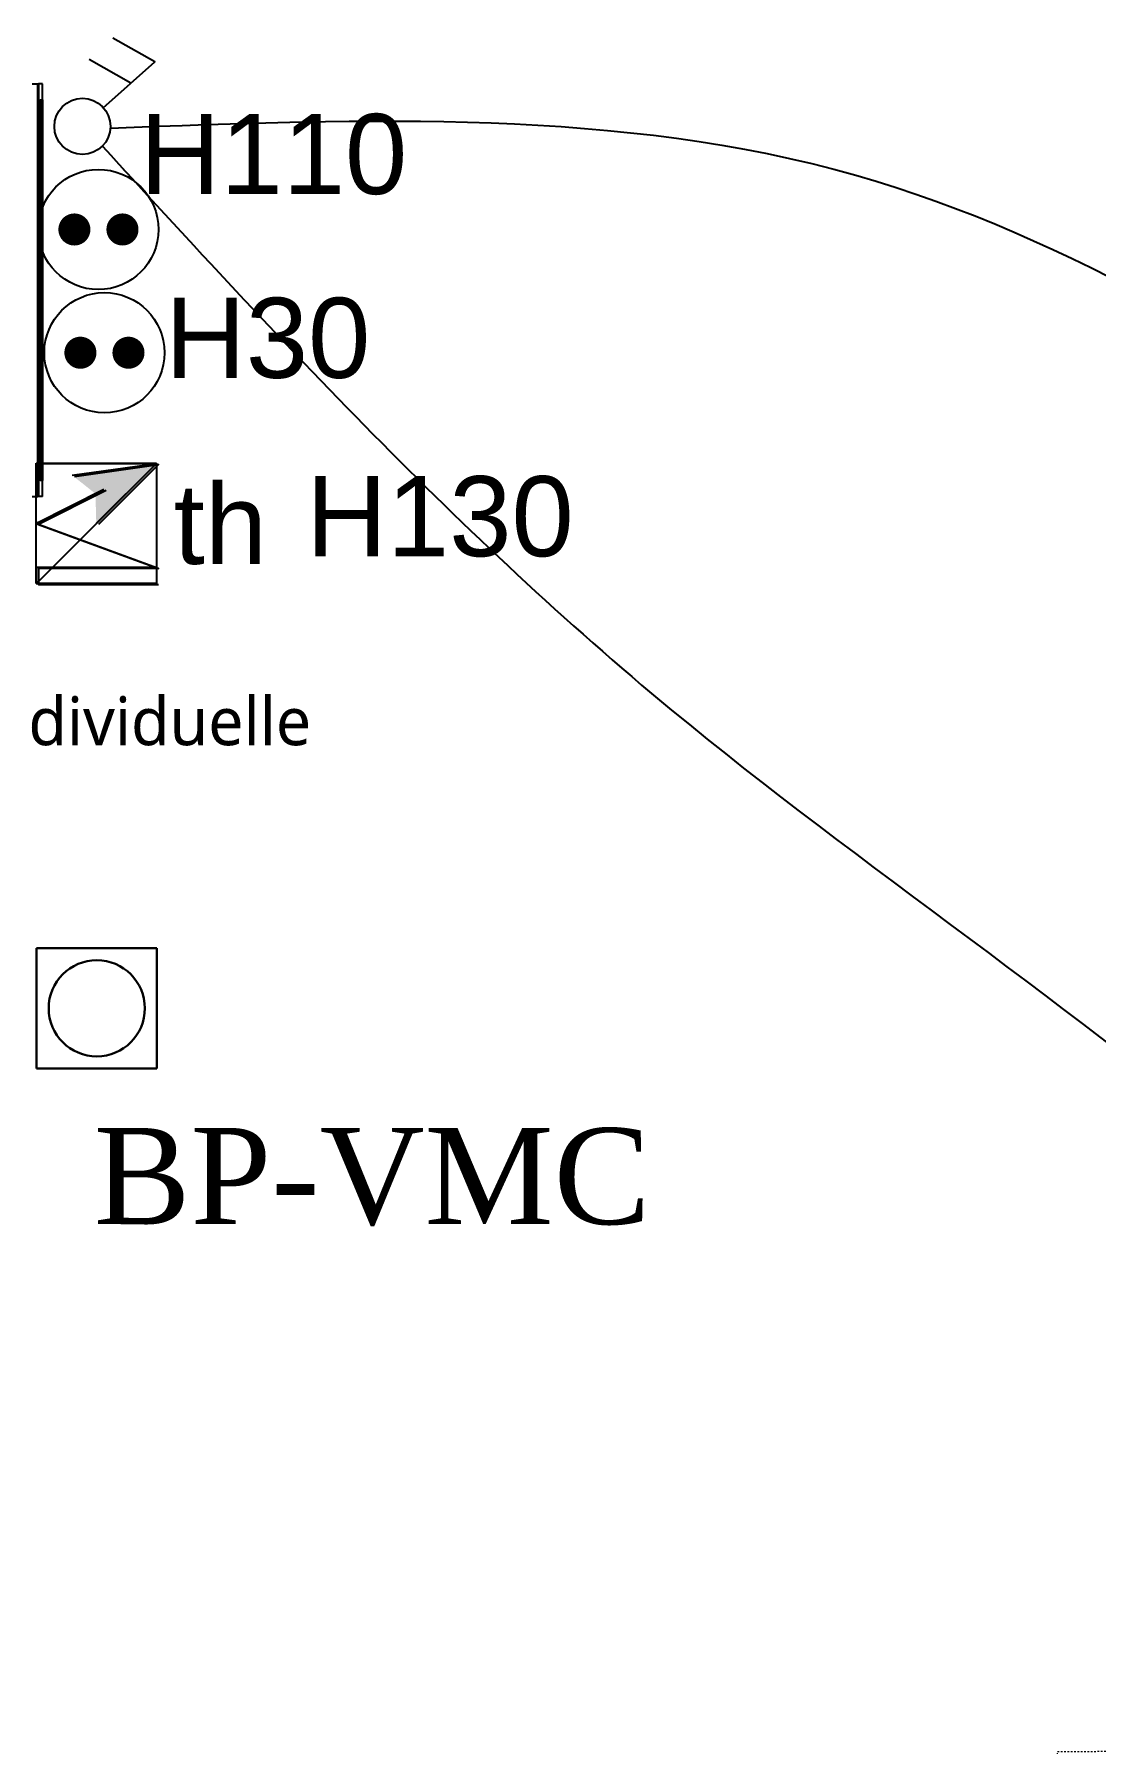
# Model space of a CAD drawing. Header units: millimetres. Extents: x 522027 to 600964, y -380282 to -298602.
# Drawn here: x 588175 to 589500, y -342659 to -340525 of the extents above; entities that cross this region are included whole.
import ezdxf

# ---------------------------------------------------------------- set-up
doc = ezdxf.new("R2010")
doc.units = ezdxf.units.MM
doc.set_wipeout_variables(frame=1)
doc.linetypes.add('Style de ligne -1', pattern=[0.41664, 0.20828, -0.20836])
doc.layers.add('prlm-CHAUFF', color=4, linetype='Continuous')
doc.layers.add('prlm-ELEC-CFA', color=1, linetype='Continuous')
doc.layers.add('prlm-ELEC-CFO', color=1, linetype='Continuous', lineweight=25)
doc.styles.add('Arial', font='arial.ttf')
doc.styles.add('prlm-chauff', font='trebucbi.ttf', dxfattribs={"height": 18})
doc.styles.add('prlm-vmc', font='pala.ttf', dxfattribs={"height": 14})

# ---------------------------------------------------------------- blocks, each defined once
blk = doc.blocks.new('Groupe-36-1')
at = {"color": 7, "linetype": 'Style de ligne -1', "lineweight": 13}
for p, q in [((17339.23, -46139.18), (17368.05, -46133.7)), ((17368.05, -46133.7), (17368.37, -46133.64)), ((17339.84, -46144.15), (17369.31, -46138.55)), ((17340.77, -46149.06), (17370.24, -46143.46)), ((17341.71, -46153.97), (17371.17, -46148.36)), ((17342.64, -46158.88), (17372.11, -46153.27)), ((17343.57, -46163.78), (17373.04, -46158.18)), ((17344.83, -46168.63), (17373.65, -46163.15)), ((17373.65, -46163.15), (17373.97, -46163.09))]:
    blk.add_line(p, q, dxfattribs=at)
at = {"color": 7, "linetype": 'Style de ligne -1', "lineweight": 13, "flags": 128}
blk.add_lwpolyline([(17369.3, -46169.06), (17370.25, -46168.77), (17371.13, -46168.26), (17371.91, -46167.55), (17372.58, -46166.66), (17373.09, -46165.62), (17373.45, -46164.46), (17373.65, -46163.22), (17373.66, -46161.93), (17373.51, -46160.63), (17368.84, -46136.1), (17368.51, -46134.84), (17368.03, -46133.64), (17367.38, -46132.56), (17366.62, -46131.61), (17365.76, -46130.83), (17364.82, -46130.25), (17363.83, -46129.88), (17362.83, -46129.72), (17361.83, -46129.8), (17343.58, -46133.27), (17342.63, -46133.56), (17341.75, -46134.08), (17340.97, -46134.78), (17340.31, -46135.67), (17339.79, -46136.72), (17339.43, -46137.87), (17339.23, -46139.11), (17339.22, -46140.41), (17339.38, -46141.7), (17344.04, -46166.24), (17344.37, -46167.5), (17344.85, -46168.7), (17345.5, -46169.77), (17346.26, -46170.72), (17347.12, -46171.5), (17348.06, -46172.08), (17349.05, -46172.45), (17350.06, -46172.61), (17351.05, -46172.53), (17369.3, -46169.06)], close=True, dxfattribs=at)
blk = doc.blocks.new('Groupe-37-1')
at = {"color": 7, "linetype": 'Style de ligne -1', "lineweight": 13, "flags": 128}
for points in [[(17457.8, -46162.4), (17339.92, -46184.87), (17328.69, -46125.93), (17446.57, -46103.46)], [(17443.26, -46155), (17444.18, -46154.72), (17445.04, -46154.25), (17445.8, -46153.61), (17446.45, -46152.8), (17446.96, -46151.87), (17447.32, -46150.84), (17447.52, -46149.72), (17447.56, -46148.58), (17447.42, -46147.42), (17442.45, -46121.25), (17442.15, -46120.13), (17441.7, -46119.08), (17441.1, -46118.11), (17440.38, -46117.28), (17439.57, -46116.61), (17438.67, -46116.09), (17437.72, -46115.78), (17436.76, -46115.65), (17435.8, -46115.74), (17414.2, -46119.84), (17414.2, -46119.84), (17413.27, -46120.12), (17412.42, -46120.59), (17411.65, -46121.23), (17411.01, -46122.04), (17410.5, -46122.97), (17410.13, -46124), (17409.93, -46125.12), (17409.9, -46126.26), (17410.04, -46127.42), (17415.01, -46153.59), (17415.01, -46153.59), (17415.31, -46154.71), (17415.76, -46155.76), (17416.35, -46156.73), (17417.08, -46157.56), (17417.89, -46158.23), (17418.79, -46158.75), (17419.74, -46159.06), (17420.7, -46159.19), (17421.66, -46159.1), (17443.26, -46155)], [(17399.95, -46163.23), (17401.07, -46162.92), (17402.12, -46162.41), (17403.07, -46161.74), (17403.88, -46160.9), (17404.53, -46159.94), (17405.01, -46158.88), (17405.29, -46157.75), (17405.38, -46156.6), (17405.26, -46155.44), (17400.28, -46129.27), (17399.97, -46128.15), (17399.47, -46127.11), (17398.79, -46126.16), (17397.95, -46125.35), (17396.99, -46124.7), (17395.93, -46124.22), (17394.8, -46123.94), (17393.65, -46123.85), (17392.49, -46123.97), (17381.04, -46126.15), (17381.04, -46126.15), (17379.92, -46126.46), (17378.87, -46126.97), (17377.92, -46127.65), (17377.11, -46128.48), (17376.46, -46129.44), (17375.98, -46130.5), (17375.7, -46131.63), (17375.61, -46132.78), (17375.73, -46133.94), (17380.71, -46160.11), (17380.71, -46160.11), (17381.02, -46161.23), (17381.52, -46162.27), (17382.2, -46163.22), (17383.04, -46164.03), (17384, -46164.68), (17385.05, -46165.16), (17386.19, -46165.44), (17387.34, -46165.53), (17388.5, -46165.41), (17399.95, -46163.23)], [(17411.23, -46153.46), (17411.43, -46153.36), (17411.61, -46153.13), (17411.75, -46152.8), (17411.85, -46152.36), (17411.91, -46151.83), (17411.92, -46151.22), (17411.89, -46150.57), (17411.81, -46149.87), (17411.7, -46149.16), (17408.58, -46132.75), (17408.42, -46132.05), (17408.24, -46131.37), (17408.02, -46130.75), (17407.79, -46130.19), (17407.54, -46129.72), (17407.29, -46129.34), (17407.04, -46129.09), (17406.79, -46128.94), (17406.56, -46128.92), (17404.14, -46129.38), (17404.14, -46129.38), (17403.93, -46129.48), (17403.76, -46129.71), (17403.62, -46130.04), (17403.52, -46130.49), (17403.46, -46131.02), (17403.45, -46131.62), (17403.48, -46132.28), (17403.55, -46132.97), (17403.67, -46133.68), (17406.79, -46150.09), (17406.79, -46150.09), (17406.94, -46150.8), (17407.13, -46151.47), (17407.34, -46152.09), (17407.57, -46152.65), (17407.82, -46153.12), (17408.08, -46153.5), (17408.33, -46153.76), (17408.58, -46153.9), (17408.8, -46153.92), (17411.23, -46153.46)], [(17419.39, -46149.87), (17418.98, -46149.99), (17418.59, -46150.17), (17418.25, -46150.41), (17417.95, -46150.71), (17417.7, -46151.05), (17417.51, -46151.43), (17417.4, -46151.84), (17417.35, -46152.26), (17417.38, -46152.69), (17417.47, -46153.1), (17417.64, -46153.49), (17417.87, -46153.85), (17418.15, -46154.16), (17418.49, -46154.42), (17418.86, -46154.63), (17419.26, -46154.76), (17419.68, -46154.82), (17420.1, -46154.81), (17420.52, -46154.73), (17420.92, -46154.59), (17421.29, -46154.38), (17421.61, -46154.1), (17421.89, -46153.78), (17422.11, -46153.42), (17422.26, -46153.02), (17422.34, -46152.61), (17422.36, -46152.18), (17422.29, -46151.76), (17422.16, -46151.36), (17421.97, -46150.98), (17421.71, -46150.65), (17421.4, -46150.36), (17421.04, -46150.13), (17420.66, -46149.96), (17420.24, -46149.85), (17419.82, -46149.83)], [(17400.14, -46153.52), (17399.73, -46153.65), (17399.35, -46153.83), (17399, -46154.07), (17398.7, -46154.37), (17398.46, -46154.71), (17398.27, -46155.09), (17398.15, -46155.5), (17398.1, -46155.92), (17398.13, -46156.35), (17398.23, -46156.76), (17398.39, -46157.15), (17398.62, -46157.51), (17398.9, -46157.82), (17399.24, -46158.08), (17399.61, -46158.29), (17400.02, -46158.42), (17400.44, -46158.48), (17400.86, -46158.47), (17401.28, -46158.39), (17401.67, -46158.25), (17402.04, -46158.04), (17402.37, -46157.76), (17402.64, -46157.44), (17402.86, -46157.08), (17403.01, -46156.68), (17403.1, -46156.27), (17403.11, -46155.84), (17403.05, -46155.42), (17402.92, -46155.02), (17402.72, -46154.64), (17402.47, -46154.31), (17402.15, -46154.02), (17401.8, -46153.79), (17401.41, -46153.61), (17401, -46153.51), (17400.57, -46153.49)]]:
    blk.add_lwpolyline(points, close=True, dxfattribs=at)
at = {"color": 7}
blk.add_blockref('Groupe-36-1', (0, 0), dxfattribs=at)
blk = doc.blocks.new('xi.TH')
at = {"color": 0, "lineweight": 5}
blk.add_wipeout([(-7.5, -7.5), (7.5, -7.5), (7.5, 7.5), (-7.5, 7.5)], dxfattribs=at).dxf.layer = 'prlm-ELEC-CFA'
at = {"layer": 'prlm-ELEC-CFA', "lineweight": 5}
blk.add_hatch(color=0, dxfattribs=at).paths.add_polyline_path([(-3, 6), (-0.1, 3.7), (0, 0), (7.5, 7.5)])
at = {"layer": 'prlm-ELEC-CFA', "color": 0}
for points in [[(-3, 6), (7.5, 7.5), (0, 0)], [(0.95, 4.23), (-7.5, 0), (7.5, -5.5), (-7.5, -5.5), (-7.5, -7.5), (7.5, -7.5)]]:
    blk.add_lwpolyline(points, dxfattribs=at)
blk = doc.blocks.new('xi.PC')
at = {"color": 0, "lineweight": 5}
blk.add_wipeout([(-7.5, -7.5), (7.5, -7.5), (7.5, 7.5), (-7.5, 7.5)], dxfattribs=at).dxf.layer = 'prlm-ELEC-CFO'
at = {"layer": 'prlm-ELEC-CFO', "color": 0, "linetype": 'ByBlock', "lineweight": 5, "const_width": 2}
for points in [[(-4, 0, 1), (-2, 0, 1)], [(2, 0, 1), (4, 0, 1)]]:
    blk.add_lwpolyline(points, format="xyb", close=True, dxfattribs=at)
at = {"layer": 'prlm-ELEC-CFO', "color": 0, "linetype": 'ByBlock', "lineweight": -2}
blk.add_circle((0, 0), 7.5, dxfattribs=at)
blk = doc.blocks.new('xi.PCHD')
at = {"color": 0, "lineweight": 5}
blk.add_wipeout([(-7.5, -7.5), (7.5, -7.5), (7.5, 7.5), (-7.5, 7.5)], dxfattribs=at).dxf.layer = 'prlm-ELEC-CFO'
at = {"layer": 'prlm-ELEC-CFO', "color": 0, "linetype": 'ByBlock', "lineweight": 5, "const_width": 2}
for points in [[(-4, 0, 1), (-2, 0, 1)], [(2, 0, 1), (4, 0, 1)]]:
    blk.add_lwpolyline(points, format="xyb", close=True, dxfattribs=at)
at = {"layer": 'prlm-ELEC-CFO', "color": 0, "linetype": 'ByBlock', "lineweight": -2}
blk.add_circle((0, 0), 7.5, dxfattribs=at)
blk = doc.blocks.new('xi.DA')
at = {"layer": 'prlm-ELEC-CFO', "color": 0}
for points in [[(0.61, -1.67), (7.04, 4.05), (1.81, 7.01)], [(4.05, 1.39), (-1.17, 4.34)]]:
    blk.add_lwpolyline(points, dxfattribs=at)
blk.add_circle((-2, -4), 3.5, dxfattribs=at)

msp = doc.modelspace()

# ---------------------------------------------------------------- linework, layer by layer
at = {"layer": 'prlm-CHAUFF', "ltscale": 50}
for p, q in [((588172.8, -340586.9), (588180.1, -340586.9)), ((588180.1, -340586.9), (588180.9, -340586.9)), ((588185.8, -340586.9), (588180.9, -340586.9)), ((588182.8, -340606.9), (588183.4, -340606.9)), ((588183.4, -340606.9), (588182.8, -340608.9)), ((588183.9, -340606.9), (588184.4, -340606.9)), ((588184.4, -340606.9), (588183.9, -340608.5)), ((588184.8, -340606.9), (588185.1, -340606.9)), ((588185.1, -340606.9), (588184.8, -340608)), ((588185.4, -340606.9), (588185.6, -340606.9)), ((588185.6, -340606.9), (588185.4, -340607.6)), ((588185.7, -340606.9), (588185.8, -340606.9)), ((588185.8, -340606.9), (588185.7, -340607.1))]:
    msp.add_line(p, q, dxfattribs=at)
at = {"layer": 'prlm-ELEC-CFA', "lineweight": 30}
for p, q in [((588178.5, -341665.7), (588328.5, -341665.7)), ((588178.5, -341815.7), (588178.5, -341665.7)), ((588328.5, -341665.7), (588328.5, -341815.7)), ((588328.5, -341815.7), (588178.5, -341815.7))]:
    msp.add_line(p, q, dxfattribs=at)
msp.add_circle((588253.5, -341740.7), 60, dxfattribs=at)

# ---------------------------------------------------------------- block references
at = {"xscale": 10, "yscale": 10, "zscale": 10, "rotation": 349.2763985886067}
msp.add_blockref('Groupe-37-1', (505019.3, 142779.7), dxfattribs=at)
at = {"layer": 'prlm-ELEC-CFO', "xscale": 10, "yscale": 10, "zscale": 10}
for name, p in [('xi.DA', (588255.6, -340600.1)), ('xi.PC', (588263.1, -340922.6))]:
    msp.add_blockref(name, p, dxfattribs=at)

# ---------------------------------------------------------------- texts
at = {"layer": 'prlm-CHAUFF', "style": 'prlm-chauff'}
msp.add_text('Chaudière individuelle', height=60, rotation=360, dxfattribs=at).set_placement((587700.9, -341412.4))
at = {"layer": 'prlm-ELEC-CFA'}
for s, height, style, p in [('H130', 100, 'Arial', (588514.9, -341176.6)), ('BP-VMC', 120, 'prlm-vmc', (588249.7, -342010))]:
    msp.add_text(s, height=height, dxfattribs=dict(at, style=style)).set_placement(p)
at = {"layer": 'prlm-ELEC-CFA', "insert": (588407.8, -341136.9), "char_height": 100, "attachment_point": 5, "line_spacing_factor": 0.8, "style": 'Arial', "bg_fill": 3, "box_fill_scale": 1.1, "bg_fill_color": 256, "bg_fill_transparency": 0}
msp.add_mtext('th', dxfattribs=at)
at = {"layer": 'prlm-ELEC-CFO', "style": 'Arial'}
msp.add_text('H30', height=100, dxfattribs=at).set_placement((588338.7, -340954))

# ---------------------------------------------------------------- next in the draw order: block references
at = {"layer": 'prlm-ELEC-CFA', "xscale": 10, "yscale": 10, "zscale": 10}
msp.add_blockref('xi.TH', (588255.7, -341137), dxfattribs=at)
at = {"layer": 'prlm-ELEC-CFO', "xscale": 10, "yscale": 10, "zscale": 10}
msp.add_blockref('xi.PCHD', (588255.6, -340768.8), dxfattribs=at)

# ---------------------------------------------------------------- next in the draw order: hatches: boundary and pattern name
at = {"layer": 'prlm-ELEC-CFA'}
msp.add_hatch(color=256, dxfattribs=at).paths.add_polyline_path([(588222.9, -341075.5), (588251.9, -341098.6), (588252.9, -341135.5), (588327.9, -341060.5)])

# ---------------------------------------------------------------- next in the draw order: linework, layer by layer
at = {"layer": 'prlm-CHAUFF', "ltscale": 50}
for p, q in [((588180.1, -341101.9), (588180.1, -340586.9)), ((588180.9, -340586.9), (588180.9, -341101.9)), ((588182.8, -340606.9), (588182.8, -341081.9)), ((588183.4, -341081.9), (588183.4, -340606.9)), ((588183.9, -340606.9), (588183.9, -341081.9)), ((588184.4, -341081.9), (588184.4, -340606.9)), ((588184.8, -340606.9), (588184.8, -341081.9)), ((588185.1, -341081.9), (588185.1, -340606.9)), ((588185.4, -340606.9), (588185.4, -341081.9)), ((588185.6, -341081.9), (588185.6, -340606.9)), ((588185.7, -340606.9), (588185.7, -341081.9)), ((588185.8, -341101.9), (588185.8, -340586.9)), ((588185.8, -341081.9), (588185.8, -340606.9)), ((588182.8, -341079.9), (588183.4, -341081.9)), ((588183.4, -341081.9), (588182.8, -341081.9)), ((588183.9, -341080.3), (588184.4, -341081.9)), ((588184.4, -341081.9), (588183.9, -341081.9)), ((588184.8, -341080.8), (588185.1, -341081.9)), ((588185.1, -341081.9), (588184.8, -341081.9)), ((588185.4, -341081.2), (588185.6, -341081.9)), ((588185.6, -341081.9), (588185.4, -341081.9)), ((588185.7, -341081.7), (588185.8, -341081.9)), ((588185.8, -341081.9), (588185.7, -341081.9)), ((588172.8, -341101.9), (588180.1, -341101.9)), ((588180.9, -341101.9), (588180.1, -341101.9)), ((588185.8, -341101.9), (588180.9, -341101.9))]:
    msp.add_line(p, q, dxfattribs=at)
at = {"layer": 'prlm-CHAUFF'}
for p, q in [((588177.9, -341210.5), (588327.9, -341060.5)), ((588177.9, -341060.5), (588327.9, -341060.5)), ((588177.9, -341210.5), (588177.9, -341060.5)), ((588327.9, -341060.5), (588327.9, -341210.5)), ((588327.9, -341210.5), (588177.9, -341210.5))]:
    msp.add_line(p, q, dxfattribs=at)
at = {"layer": 'prlm-ELEC-CFA'}
for p, q in [((588222.9, -341075.5), (588327.9, -341060.5)), ((588327.9, -341060.5), (588252.9, -341135.5)), ((588262.5, -341093.3), (588177.9, -341135.5)), ((588177.9, -341135.5), (588327.9, -341190.5)), ((588327.9, -341190.5), (588177.9, -341190.5)), ((588177.9, -341190.5), (588177.9, -341210.5)), ((588177.9, -341210.5), (588327.9, -341210.5))]:
    msp.add_line(p, q, dxfattribs=at)
at = {"layer": 'prlm-ELEC-CFO'}
for points in [[(588270.5, -340642.3), (589201, -340701), (589962.4, -341091.4)], [(588260.5, -340664.7), (588970.9, -341368.5), (590198.7, -342630.5), (590240.7, -343123.8)]]:
    msp.add_spline(points, degree=3, dxfattribs=at)

# ---------------------------------------------------------------- next in the draw order: texts
at = {"layer": 'prlm-ELEC-CFO', "style": 'Arial'}
msp.add_text('H110', height=100, dxfattribs=at).set_placement((588307.1, -340724.6))

doc.saveas('drawing.dxf')
